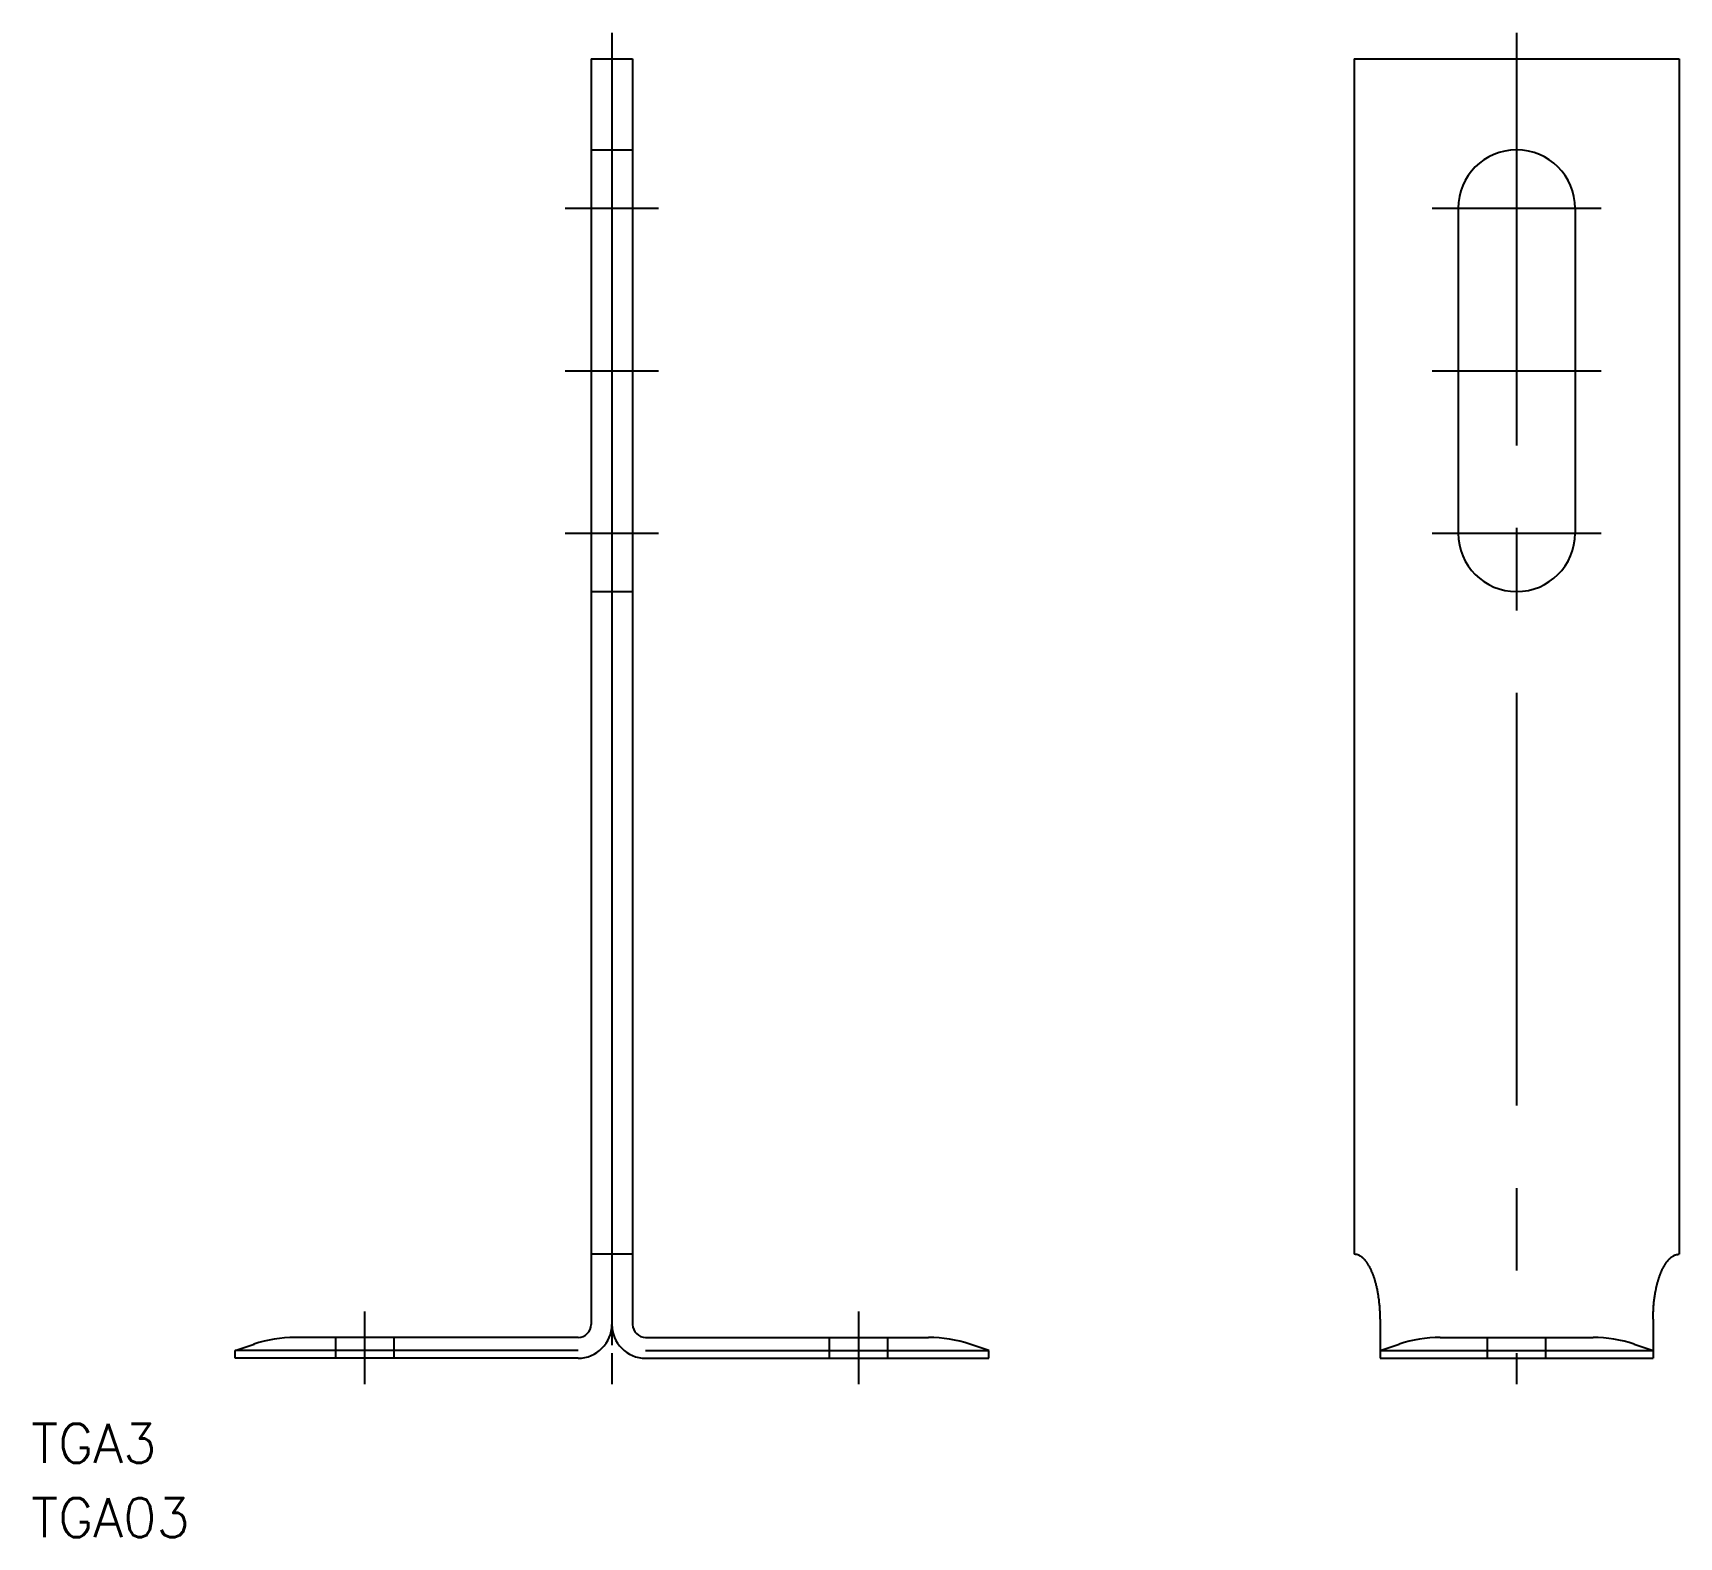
# Model space of a CAD drawing. Extents: x -16 to 111, y -14 to 102.
import ezdxf

# ---------------------------------------------------------------- set-up
doc = ezdxf.new("R2010")
doc.units = 0
doc.linetypes.add('CENTER', pattern=[50.8, 31.75, -6.35, 6.35, -6.35])
doc.linetypes.add('DASHED', pattern=[19.05, 12.7, -6.35])
doc.layers.get('0').update_dxf_attribs({"linetype": 'CONTINUOUS'})
doc.layers.add('CENTER', color=1, linetype='CENTER')
doc.styles.get("Standard").update_dxf_attribs({"font": 'txt.shx', "height": 3, "bigfont": 'bigfont.shx'})

msp = doc.modelspace()

# ---------------------------------------------------------------- linework, layer by layer
at = {"color": 7, "linetype": 'CONTINUOUS'}
for p, q in [((27.4, 100), (27.4, 2.6)), ((27.4, 100), (30.6, 100)), ((29, 100), (29, 1)), ((30.6, 100), (30.6, 2.6)), ((86.13, 100), (86.13, 8)), ((86.13, 100), (111.13, 100)), ((111.13, 100), (111.13, 8)), ((94.13, 88.5), (94.13, 63.5)), ((103.13, 88.5), (103.13, 63.5)), ((30.6, 8), (27.4, 8)), ((88.13, 3), (88.13, 0)), ((109.13, 3), (109.13, 0)), ((26.4, 1.6), (4.62, 1.6)), ((31.6, 1.6), (53.38, 1.6)), ((92.75, 1.6), (104.51, 1.6)), ((0, 0.6), (1.46, 1.09)), ((0, 0), (0, 0.6)), ((26.4, 0.6), (0, 0.6)), ((26.4, 0), (0, 0)), ((31.6, 0.6), (58, 0.6)), ((31.6, 0), (58, 0)), ((58, 0.6), (56.54, 1.09)), ((58, 0), (58, 0.6)), ((88.13, 0.6), (89.59, 1.09)), ((88.13, 0.6), (109.13, 0.6)), ((88.13, 0), (109.13, 0)), ((107.67, 1.09), (109.13, 0.6))]:
    msp.add_line(p, q, dxfattribs=at)
at = {"color": 3, "linetype": 'DASHED'}
for p, q in [((27.4, 93), (30.6, 93)), ((27.4, 59), (30.6, 59)), ((7.75, 0), (7.75, 1.6)), ((12.25, 0), (12.25, 1.6)), ((45.75, 0), (45.75, 1.6)), ((50.25, 0), (50.25, 1.6)), ((96.38, 0), (96.38, 1.6)), ((100.88, 0), (100.88, 1.6))]:
    msp.add_line(p, q, dxfattribs=at)
at = {"color": 7, "linetype": 'CONTINUOUS'}
for points in [[(88.13, 3, 0), (88.13, 3.06, 0), (88.13, 3.12, 0), (88.13, 3.18, 0), (88.13, 3.25, 0), (88.13, 3.31, 0), (88.13, 3.37, 0), (88.12, 3.43, 0), (88.12, 3.49, 0), (88.12, 3.55, 0), (88.12, 3.61, 0), (88.11, 3.67, 0), (88.11, 3.73, 0), (88.11, 3.79, 0), (88.1, 3.86, 0), (88.1, 3.92, 0), (88.09, 3.98, 0), (88.09, 4.04, 0), (88.08, 4.1, 0), (88.08, 4.16, 0), (88.07, 4.22, 0), (88.06, 4.27, 0), (88.06, 4.33, 0), (88.05, 4.39, 0), (88.04, 4.45, 0), (88.04, 4.51, 0), (88.03, 4.57, 0), (88.02, 4.63, 0), (88.01, 4.68, 0), (88.01, 4.74, 0), (88, 4.8, 0), (87.99, 4.86, 0), (87.98, 4.91, 0), (87.97, 4.97, 0), (87.96, 5.03, 0), (87.95, 5.08, 0), (87.94, 5.14, 0), (87.93, 5.19, 0), (87.92, 5.25, 0), (87.91, 5.3, 0), (87.89, 5.36, 0), (87.88, 5.41, 0), (87.87, 5.46, 0), (87.86, 5.52, 0), (87.85, 5.57, 0), (87.83, 5.62, 0), (87.82, 5.68, 0), (87.81, 5.73, 0), (87.79, 5.78, 0), (87.78, 5.83, 0), (87.77, 5.88, 0), (87.75, 5.93, 0), (87.74, 5.98, 0), (87.72, 6.03, 0), (87.71, 6.08, 0), (87.69, 6.12, 0), (87.68, 6.17, 0), (87.66, 6.22, 0), (87.64, 6.27, 0), (87.63, 6.31, 0), (87.61, 6.36, 0), (87.6, 6.4, 0), (87.58, 6.45, 0), (87.56, 6.49, 0), (87.54, 6.54, 0), (87.53, 6.58, 0), (87.51, 6.62, 0), (87.49, 6.66, 0), (87.47, 6.71, 0), (87.46, 6.75, 0), (87.44, 6.79, 0), (87.42, 6.83, 0), (87.4, 6.87, 0), (87.38, 6.9, 0), (87.36, 6.94, 0), (87.34, 6.98, 0), (87.32, 7.02, 0), (87.3, 7.05, 0), (87.28, 7.09, 0), (87.26, 7.12, 0), (87.24, 7.16, 0), (87.22, 7.19, 0), (87.2, 7.22, 0), (87.18, 7.26, 0), (87.16, 7.29, 0), (87.14, 7.32, 0), (87.12, 7.35, 0), (87.09, 7.38, 0), (87.07, 7.41, 0), (87.05, 7.44, 0), (87.03, 7.47, 0), (87.01, 7.49, 0), (86.99, 7.52, 0), (86.96, 7.55, 0), (86.94, 7.57, 0), (86.92, 7.6, 0), (86.9, 7.62, 0), (86.87, 7.64, 0), (86.85, 7.67, 0), (86.83, 7.69, 0), (86.8, 7.71, 0), (86.78, 7.73, 0), (86.76, 7.75, 0), (86.73, 7.77, 0), (86.71, 7.78, 0), (86.69, 7.8, 0), (86.66, 7.82, 0), (86.64, 7.84, 0), (86.62, 7.85, 0), (86.59, 7.86, 0), (86.57, 7.88, 0), (86.54, 7.89, 0), (86.52, 7.9, 0), (86.5, 7.92, 0), (86.47, 7.93, 0), (86.45, 7.94, 0), (86.42, 7.95, 0), (86.4, 7.95, 0), (86.38, 7.96, 0), (86.35, 7.97, 0), (86.33, 7.98, 0), (86.3, 7.98, 0), (86.28, 7.99, 0), (86.25, 7.99, 0), (86.23, 7.99, 0), (86.2, 8, 0), (86.18, 8, 0), (86.16, 8, 0), (86.13, 8, 0)], [(109.13, 3, 0), (109.13, 3.06, 0), (109.13, 3.12, 0), (109.13, 3.18, 0), (109.13, 3.25, 0), (109.13, 3.31, 0), (109.14, 3.37, 0), (109.14, 3.43, 0), (109.14, 3.49, 0), (109.14, 3.55, 0), (109.15, 3.61, 0), (109.15, 3.67, 0), (109.15, 3.73, 0), (109.16, 3.79, 0), (109.16, 3.86, 0), (109.16, 3.92, 0), (109.17, 3.98, 0), (109.17, 4.04, 0), (109.18, 4.1, 0), (109.18, 4.16, 0), (109.19, 4.22, 0), (109.2, 4.27, 0), (109.2, 4.33, 0), (109.21, 4.39, 0), (109.22, 4.45, 0), (109.22, 4.51, 0), (109.23, 4.57, 0), (109.24, 4.63, 0), (109.25, 4.68, 0), (109.26, 4.74, 0), (109.26, 4.8, 0), (109.27, 4.86, 0), (109.28, 4.91, 0), (109.29, 4.97, 0), (109.3, 5.03, 0), (109.31, 5.08, 0), (109.32, 5.14, 0), (109.33, 5.19, 0), (109.34, 5.25, 0), (109.36, 5.3, 0), (109.37, 5.36, 0), (109.38, 5.41, 0), (109.39, 5.46, 0), (109.4, 5.52, 0), (109.42, 5.57, 0), (109.43, 5.62, 0), (109.44, 5.68, 0), (109.45, 5.73, 0), (109.47, 5.78, 0), (109.48, 5.83, 0), (109.5, 5.88, 0), (109.51, 5.93, 0), (109.52, 5.98, 0), (109.54, 6.03, 0), (109.55, 6.08, 0), (109.57, 6.12, 0), (109.58, 6.17, 0), (109.6, 6.22, 0), (109.62, 6.27, 0), (109.63, 6.31, 0), (109.65, 6.36, 0), (109.67, 6.4, 0), (109.68, 6.45, 0), (109.7, 6.49, 0), (109.72, 6.54, 0), (109.73, 6.58, 0), (109.75, 6.62, 0), (109.77, 6.66, 0), (109.79, 6.71, 0), (109.81, 6.75, 0), (109.82, 6.79, 0), (109.84, 6.83, 0), (109.86, 6.87, 0), (109.88, 6.9, 0), (109.9, 6.94, 0), (109.92, 6.98, 0), (109.94, 7.02, 0), (109.96, 7.05, 0), (109.98, 7.09, 0), (110, 7.12, 0), (110.02, 7.16, 0), (110.04, 7.19, 0), (110.06, 7.22, 0), (110.08, 7.26, 0), (110.1, 7.29, 0), (110.12, 7.32, 0), (110.14, 7.35, 0), (110.17, 7.38, 0), (110.19, 7.41, 0), (110.21, 7.44, 0), (110.23, 7.47, 0), (110.25, 7.49, 0), (110.28, 7.52, 0), (110.3, 7.55, 0), (110.32, 7.57, 0), (110.34, 7.6, 0), (110.37, 7.62, 0), (110.39, 7.64, 0), (110.41, 7.67, 0), (110.43, 7.69, 0), (110.46, 7.71, 0), (110.48, 7.73, 0), (110.5, 7.75, 0), (110.53, 7.77, 0), (110.55, 7.78, 0), (110.57, 7.8, 0), (110.6, 7.82, 0), (110.62, 7.84, 0), (110.64, 7.85, 0), (110.67, 7.86, 0), (110.69, 7.88, 0), (110.72, 7.89, 0), (110.74, 7.9, 0), (110.76, 7.92, 0), (110.79, 7.93, 0), (110.81, 7.94, 0), (110.84, 7.95, 0), (110.86, 7.95, 0), (110.89, 7.96, 0), (110.91, 7.97, 0), (110.93, 7.98, 0), (110.96, 7.98, 0), (110.98, 7.99, 0), (111.01, 7.99, 0), (111.03, 7.99, 0), (111.06, 8, 0), (111.08, 8, 0), (111.11, 8, 0), (111.13, 8, 0)]]:
    msp.add_polyline3d(points, dxfattribs=at)
for centre, radius, start, end in [((98.63, 88.5), 4.5, 0, 180), ((98.63, 63.5), 4.5, 180, 0), ((26.4, 2.6), 1, 270, 360), ((26.4, 2.6), 2.6, 270, 360), ((31.6, 2.6), 2.6, 180, 270), ((31.6, 2.6), 1, 180, 270), ((4.62, -8.4), 10, 90, 108.4349), ((53.38, -8.4), 10, 71.5651, 90), ((92.75, -8.4), 10, 90, 108.4349), ((104.51, -8.4), 10, 71.5651, 90)]:
    msp.add_arc(centre, radius, start, end, dxfattribs=at)
at = {"layer": 'CENTER', "color": 1, "linetype": 'CENTER'}
for p, q in [((29, 102), (29, -2)), ((98.63, 102), (98.63, -2)), ((25.4, 88.5), (32.6, 88.5)), ((92.13, 88.5), (105.13, 88.5)), ((25.4, 76), (32.6, 76)), ((92.13, 76), (105.13, 76)), ((25.4, 63.5), (32.6, 63.5)), ((92.13, 63.5), (105.13, 63.5)), ((10, -2), (10, 3.6)), ((48, -2), (48, 3.6))]:
    msp.add_line(p, q, dxfattribs=at)

# ---------------------------------------------------------------- texts
at = {"color": 7, "linetype": 'CONTINUOUS'}
for s, p in [('TGA3', (-15.68, -8.04)), ('TGA03', (-15.68, -13.77))]:
    msp.add_text(s, height=3, dxfattribs=at).set_placement(p)

doc.saveas('drawing.dxf')
